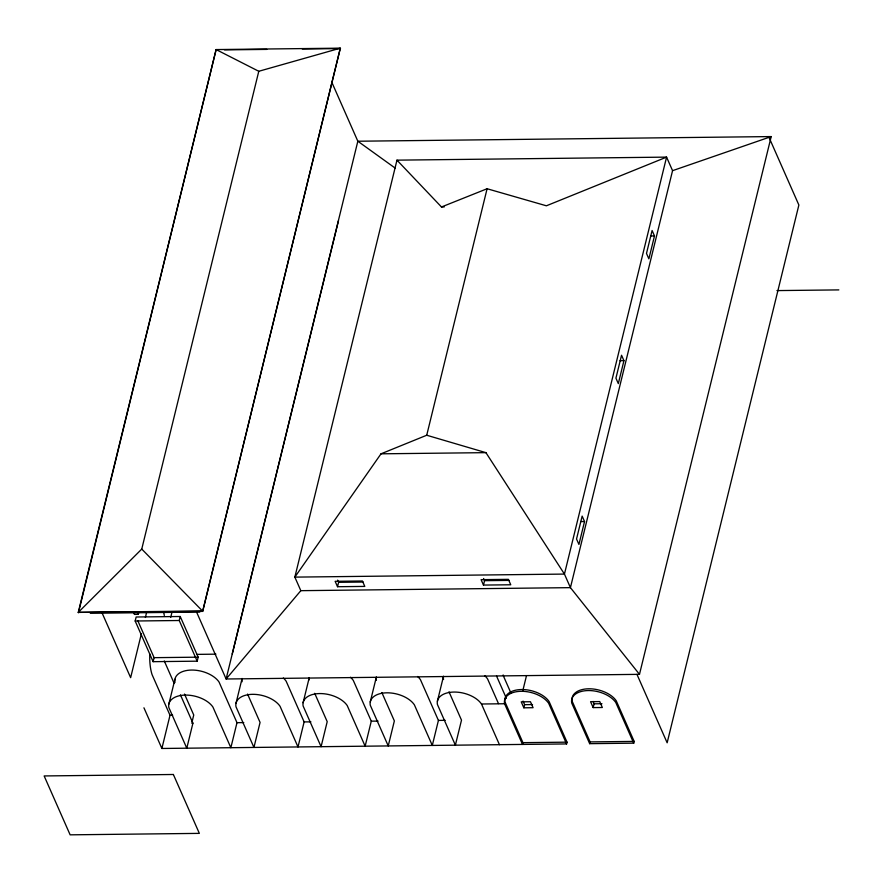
<?xml version="1.0" encoding="UTF-8"?>
<svg xmlns="http://www.w3.org/2000/svg" width="883" height="883" viewBox="0 0 883 883"><rect width="100%" height="100%" fill="white"/><g stroke="black" fill="none" stroke-linecap="round" stroke-linejoin="round"><path stroke-width="1.32" d="M78.444 612.78L216.114 49.569L340.33 48.168L202.66 611.389L78.267 612.383L216.114 49.569L258.785 71.28L340.33 48.168L202.66 611.389M141.755 549.071L202.483 610.981L78.267 612.383L141.755 549.071L258.785 71.28M135.176 621.003L136.159 616.996L180.22 616.5L198.167 657.173L197.185 661.179L153.123 661.676L135.176 621.003L179.238 620.506L197.185 661.179M133.322 611.93L134.404 614.391L138.289 614.358L138.929 611.709M141.446 633.519L130.64 677.658L101.589 611.82M145.386 617.46L146.688 612.118M153.123 661.676L154.106 657.669L137.792 620.694M170.717 617.372L172.019 612.018M179.238 620.506L180.22 616.5M168.808 704.237L174.944 679.215M448.994 691.808L461.5 720.153L455.374 745.175L437.427 704.502A23.631 13.653 13.8 0 1 454.072 692.051A23.631 13.653 13.8 0 1 481.489 704.005L504.568 703.751L522.515 744.424L522.946 742.658L505.01 701.985A23.631 13.653 13.8 0 1 521.654 689.535A23.631 13.653 13.8 0 1 549.071 701.488L567.018 742.161L566.588 743.928L161.887 748.475L170.011 715.274L152.064 674.601A23.631 7.837 89.4 0 1 149.823 653.994M192.03 722.018L193.741 714.998L184.503 694.049M180.408 694.833L192.924 723.177L186.788 748.188L168.841 707.526A23.631 13.653 13.8 0 1 185.496 695.076A23.631 13.653 13.8 0 1 212.913 707.029L230.86 747.702L236.986 722.68L219.039 682.007A23.631 13.653 13.8 0 0 191.622 670.054A23.631 13.653 13.8 0 0 174.977 682.504M338.509 220.684L232.24 653.983M235.96 703.486L242.085 678.464A23.631 13.653 13.8 0 0 242.119 681.753M331.655 81.898L357.836 141.225L771.201 136.578L639.48 674.347L570.429 587.648L672.559 170.673L666.577 157.119L396.975 160.154L294.845 577.118L300.827 590.672L226.114 678.994L196.6 612.107M303.101 702.725L309.227 677.714A23.631 13.653 13.8 0 0 309.105 679.877M283.333 678.001A23.631 13.653 13.8 0 1 286.18 681.257L304.127 721.919L298.001 746.941L280.054 706.279A23.631 13.653 13.8 0 0 252.637 694.325A23.631 13.653 13.8 0 0 235.993 706.764L253.94 747.437L260.066 722.415L247.56 694.071M337.527 586.72L335.132 581.301L362.416 580.992L364.8 586.411L337.527 586.72L338.608 582.316L337.648 580.142M426.721 435.242L485.926 452.648L564.447 574.082L294.845 577.118L381.014 453.818L426.721 435.242L487.096 188.741L546.389 205.794L666.577 157.119L564.447 574.082L570.429 587.648L300.827 590.672M370.253 701.974L376.379 676.952A23.631 13.653 13.8 0 0 376.412 680.241M350.474 677.25A23.631 13.653 13.8 0 1 353.332 680.495L371.279 721.168L365.143 746.19L347.196 705.517A23.631 13.653 13.8 0 0 319.789 693.563A23.631 13.653 13.8 0 0 303.134 706.014L321.081 746.687L327.207 721.665L314.701 693.321M437.394 701.223L443.52 676.201A23.631 13.653 13.8 0 0 443.553 679.491M417.626 676.488A23.631 13.653 13.8 0 1 420.474 679.744L438.421 720.418L432.295 745.429L414.348 704.766A23.631 13.653 13.8 0 0 386.931 692.813A23.631 13.653 13.8 0 0 370.286 705.263L388.233 745.925L394.359 720.914L381.853 692.559M483.476 585.076L481.092 579.656L508.365 579.347L510.76 584.778L483.476 585.076L484.557 580.672L483.597 578.508M522.802 690.727L526.411 675.992M523.851 707.813L521.224 701.842L530.451 701.742L533.089 707.702L523.851 707.813L524.623 704.667L523.045 701.091M584.535 521.522L578.928 544.447L576.533 539.027L582.151 516.102L584.535 521.522L580.606 521.566M623.939 360.672L618.321 383.597L615.926 378.178L621.544 355.253L623.939 360.672L619.998 360.717M654.491 235.927L648.873 258.851L646.488 253.421L652.095 230.507L654.491 235.927L650.561 235.971M593.177 707.603L590.561 701.687L599.734 701.577L602.349 707.504L593.177 707.603L594.104 703.817L593.056 701.444M589.667 743.663L590.098 741.897L572.151 701.234A23.631 13.653 13.8 0 1 588.795 688.784A23.631 13.653 13.8 0 1 616.213 700.738L634.16 741.411L633.729 743.166L589.667 743.663L571.72 703A23.631 13.653 13.8 0 1 588.365 690.55A23.631 13.653 13.8 0 1 615.782 702.504L633.729 743.166M396.975 160.154L441.478 206.975L487.096 188.741M672.559 170.673L771.201 136.578M224.492 49.878L266.798 49.404M302.295 49.006L340.518 48.576M441.478 206.975L444.204 206.942M776.93 290.595L838.85 289.9M381.014 453.818L485.926 452.648M338.608 582.316L363.156 582.04M484.557 580.672L509.105 580.396M90.287 613.288L199.812 612.051M196.898 654.38L215.927 654.16M154.106 657.669L198.167 657.173M639.48 674.347L226.114 678.994L357.836 141.225L395.253 168.156M594.104 703.817L601.963 703.729M524.623 704.667L532.537 704.579M170.011 715.274L172.649 715.241M191.743 723.188L192.924 723.177M236.986 722.68L243.774 722.603M304.127 721.919L310.915 721.852M371.279 721.168L378.067 721.091M438.421 720.418L445.209 720.34M522.946 742.658L567.018 742.161M590.098 741.897L634.16 741.411M768.685 136.611L798.872 205.022L667.151 742.791L636.963 674.38M566.588 743.928L548.641 703.254A23.631 13.653 13.8 0 0 521.224 691.301A23.631 13.653 13.8 0 0 504.568 703.751M510.992 693.155L503.785 676.82A21.159 7.02 89.4 0 1 503.133 674.954M496.533 676.014L506.412 698.398M498.498 703.641L487.615 678.994A23.631 13.653 13.8 0 0 484.767 675.738M481.489 704.005L499.436 744.678M164.293 660.992L174.172 683.387M137.196 611.886L138.289 614.358M143.94 707.802L161.887 748.475M164.304 615.484A23.631 7.837 89.4 0 1 163.863 613.001M173.366 774.49L44.15 775.947L70.132 834.832L199.348 833.375L173.366 774.49"/></g></svg>
